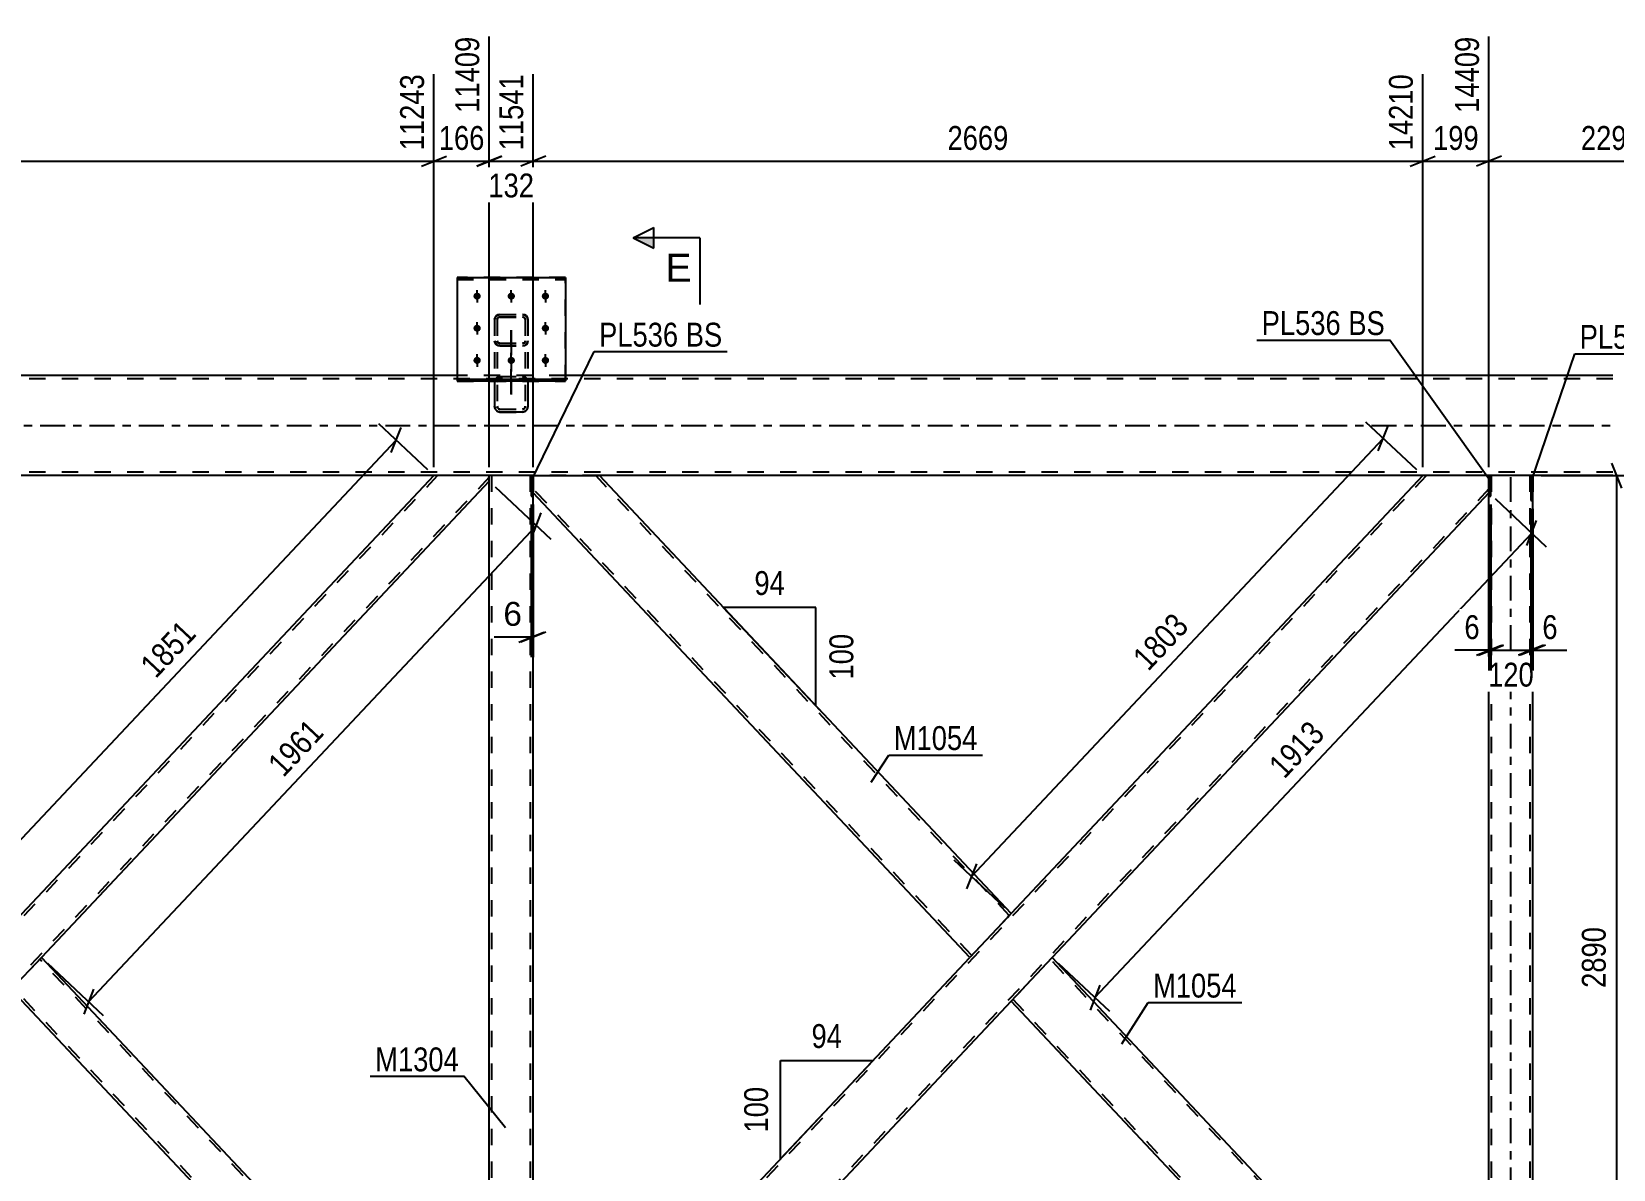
# Model space of a CAD drawing. Header units: millimetres. Extents: x -76 to 765, y -395 to 199.
# Drawn here: x 401.4 to 591.3, y -89.2 to 47.3 of the extents above; entities that cross this region are included whole.
import ezdxf

# ---------------------------------------------------------------- set-up
doc = ezdxf.new("R2010")
doc.units = ezdxf.units.MM
doc.linetypes.add('DXK_LINE_DOT2', pattern=[3.9198, 1.9599, -1.9599])
doc.linetypes.add('DXK_LINE_DOT3', pattern=[5.9187, 2.979, -0.9799, 0.9799, -0.9799])
doc.styles.add('Arial', font='ARIAL.TTF', dxfattribs={"height": 0.2})
doc.styles.add('Arial Narrow', font='ARIALN.TTF', dxfattribs={"height": 0.2})

# ---------------------------------------------------------------- blocks, each defined once
blk = doc.blocks.new('Bolt-761551795-4771 - 4757')
at = {"color": 1, "linetype": 'DXK_LINE_DOT2'}
for p, q in [((454.91, 15.91), (454.91, 14.77)), ((459.01, 15.91), (459.01, 14.77)), ((463.11, 15.91), (463.11, 14.77)), ((454.91, 12.06), (454.91, 10.92)), ((463.11, 12.06), (463.11, 10.92)), ((454.91, 8.2), (454.91, 7.07)), ((459.01, 8.2), (459.01, 7.07)), ((463.11, 8.2), (463.11, 7.07))]:
    blk.add_line(p, q, dxfattribs=at)
blk = doc.blocks.new('Part-761551795-4826 - 4757')
at = {"color": 7, "linetype": 'DXK_LINE_DOT2'}
for p, q in [((581.4, -6), (581.64, -6)), ((581.4, -6), (581.4, -8.98)), ((581.64, -6), (581.64, -8.98)), ((581.4, -8.98), (581.64, -8.98))]:
    blk.add_line(p, q, dxfattribs=at)
blk = doc.blocks.new('Part-761551795-4831 - 4757')
at = {"color": 7, "linetype": 'DXK_LINE_DOT2'}
for p, q in [((576.36, -6), (576.6, -6)), ((576.36, -6), (576.36, -8.46)), ((576.6, -6), (576.6, -8.46)), ((576.36, -8.46), (576.6, -8.46))]:
    blk.add_line(p, q, dxfattribs=at)
blk = doc.blocks.new('Part-761551795-4836 - 4757')
at = {"color": 2, "linetype": 'Continuous'}
for p, q in [((581.64, -6), (581.4, -6)), ((581.4, -6), (581.4, -8.98)), ((581.64, -8.98), (581.64, -6)), ((581.4, -8.98), (581.64, -8.98))]:
    blk.add_line(p, q, dxfattribs=at)
blk = doc.blocks.new('Part-761551795-4841 - 4757')
at = {"color": 2, "linetype": 'Continuous'}
for p, q in [((576.6, -6), (576.36, -6)), ((576.36, -6), (576.36, -8.46)), ((576.6, -8.46), (576.6, -6)), ((576.36, -8.46), (576.6, -8.46))]:
    blk.add_line(p, q, dxfattribs=at)
blk = doc.blocks.new('Part-761551795-4846 - 4757')
at = {"color": 7, "linetype": 'DXK_LINE_DOT2'}
for p, q in [((461.41, -6), (461.65, -6)), ((461.41, -6), (461.41, -8.47)), ((461.65, -6), (461.65, -8.47)), ((461.41, -8.47), (461.65, -8.47))]:
    blk.add_line(p, q, dxfattribs=at)
blk = doc.blocks.new('Part-761551795-4851 - 4757')
at = {"color": 2, "linetype": 'Continuous'}
for p, q in [((461.65, -6), (461.41, -6)), ((461.41, -6), (461.41, -8.47)), ((461.65, -8.47), (461.65, -6)), ((461.41, -8.47), (461.65, -8.47))]:
    blk.add_line(p, q, dxfattribs=at)
blk = doc.blocks.new('Part-761551795-5173 - 4757')
at = {"color": 7, "linetype": 'DXK_LINE_DOT2'}
for p, q in [((461.64, -6), (461.65, -6)), ((461.64, -8.06), (461.64, -6)), ((461.64, -6), (461.65, -6)), ((461.65, -6), (461.64, -6)), ((461.65, -6), (461.64, -6)), ((469.59, -6), (468.71, -6)), ((518.78, -58.78), (469.15, -6)), ((514.28, -63.57), (461.64, -7.59)), ((461.65, -8.07), (461.64, -8.06)), ((461.64, -8.06), (461.65, -8.07)), ((518.73, -58.83), (518.56, -59.01)), ((518.87, -58.68), (518.78, -58.78)), ((514.28, -63.57), (514.3, -63.55))]:
    blk.add_line(p, q, dxfattribs=at)
at = {"color": 2, "linetype": 'Continuous'}
for p, q in [((461.65, -6), (469.52, -6)), ((519, -58.55), (469.59, -6)), ((514.06, -63.8), (461.65, -8.07)), ((518.56, -59.01), (518.87, -58.68)), ((519, -58.55), (518.87, -58.68)), ((518.56, -59.01), (514.06, -63.8))]:
    blk.add_line(p, q, dxfattribs=at)
blk = doc.blocks.new('Bolt-761551795-4943 - 4757')
at = {"linetype": 'Continuous'}
for points in [[(454.91, 15.12), (454.82, 15.13), (454.73, 15.16), (454.65, 15.2), (454.58, 15.26), (454.53, 15.33), (454.49, 15.41), (454.47, 15.49), (454.47, 15.58), (454.49, 15.66), (454.53, 15.74), (454.58, 15.81), (454.65, 15.87), (454.73, 15.91), (454.82, 15.94), (454.91, 15.95), (455, 15.94), (455.09, 15.91), (455.17, 15.87), (455.24, 15.81), (455.29, 15.74), (455.33, 15.66), (455.35, 15.58), (455.35, 15.49), (455.33, 15.41), (455.29, 15.33), (455.24, 15.26), (455.17, 15.2), (455.09, 15.16), (455, 15.13)], [(459.01, 15.12), (458.92, 15.13), (458.83, 15.16), (458.75, 15.2), (458.68, 15.26), (458.63, 15.33), (458.59, 15.41), (458.57, 15.49), (458.57, 15.58), (458.59, 15.66), (458.63, 15.74), (458.68, 15.81), (458.75, 15.87), (458.83, 15.91), (458.92, 15.94), (459.01, 15.95), (459.1, 15.94), (459.19, 15.91), (459.27, 15.87), (459.34, 15.81), (459.39, 15.74), (459.43, 15.66), (459.45, 15.58), (459.45, 15.49), (459.43, 15.41), (459.39, 15.33), (459.34, 15.26), (459.27, 15.2), (459.19, 15.16), (459.1, 15.13)], [(463.11, 15.12), (463.02, 15.13), (462.93, 15.16), (462.85, 15.2), (462.78, 15.26), (462.73, 15.33), (462.69, 15.41), (462.67, 15.49), (462.67, 15.58), (462.69, 15.66), (462.73, 15.74), (462.78, 15.81), (462.85, 15.87), (462.93, 15.91), (463.02, 15.94), (463.11, 15.95), (463.2, 15.94), (463.29, 15.91), (463.37, 15.87), (463.44, 15.81), (463.49, 15.74), (463.53, 15.66), (463.55, 15.58), (463.55, 15.49), (463.53, 15.41), (463.49, 15.33), (463.44, 15.26), (463.37, 15.2), (463.29, 15.16), (463.2, 15.13)], [(454.91, 11.27), (454.82, 11.28), (454.73, 11.3), (454.65, 11.35), (454.58, 11.41), (454.53, 11.48), (454.49, 11.55), (454.47, 11.64), (454.47, 11.73), (454.49, 11.81), (454.53, 11.89), (454.58, 11.96), (454.65, 12.02), (454.73, 12.06), (454.82, 12.09), (454.91, 12.1), (455, 12.09), (455.09, 12.06), (455.17, 12.02), (455.24, 11.96), (455.29, 11.89), (455.33, 11.81), (455.35, 11.73), (455.35, 11.64), (455.33, 11.55), (455.29, 11.48), (455.24, 11.41), (455.17, 11.35), (455.09, 11.3), (455, 11.28)], [(463.11, 11.27), (463.02, 11.28), (462.93, 11.3), (462.85, 11.35), (462.78, 11.41), (462.73, 11.48), (462.69, 11.55), (462.67, 11.64), (462.67, 11.73), (462.69, 11.81), (462.73, 11.89), (462.78, 11.96), (462.85, 12.02), (462.93, 12.06), (463.02, 12.09), (463.11, 12.1), (463.2, 12.09), (463.29, 12.06), (463.37, 12.02), (463.44, 11.96), (463.49, 11.89), (463.53, 11.81), (463.55, 11.73), (463.55, 11.64), (463.53, 11.55), (463.49, 11.48), (463.44, 11.41), (463.37, 11.35), (463.29, 11.3), (463.2, 11.28)], [(454.91, 7.42), (454.82, 7.43), (454.73, 7.45), (454.65, 7.49), (454.58, 7.55), (454.53, 7.62), (454.49, 7.7), (454.47, 7.79), (454.47, 7.87), (454.49, 7.96), (454.53, 8.04), (454.58, 8.11), (454.65, 8.16), (454.73, 8.21), (454.82, 8.23), (454.91, 8.24), (455, 8.23), (455.09, 8.21), (455.17, 8.16), (455.24, 8.11), (455.29, 8.04), (455.33, 7.96), (455.35, 7.87), (455.35, 7.79), (455.33, 7.7), (455.29, 7.62), (455.24, 7.55), (455.17, 7.49), (455.09, 7.45), (455, 7.43)], [(459.01, 7.42), (458.92, 7.43), (458.83, 7.45), (458.75, 7.49), (458.68, 7.55), (458.63, 7.62), (458.59, 7.7), (458.57, 7.79), (458.57, 7.87), (458.59, 7.96), (458.63, 8.04), (458.68, 8.11), (458.75, 8.16), (458.83, 8.21), (458.92, 8.23), (459.01, 8.24), (459.1, 8.23), (459.19, 8.21), (459.27, 8.16), (459.34, 8.11), (459.39, 8.04), (459.43, 7.96), (459.45, 7.87), (459.45, 7.79), (459.43, 7.7), (459.39, 7.62), (459.34, 7.55), (459.27, 7.49), (459.19, 7.45), (459.1, 7.43)], [(463.11, 7.42), (463.02, 7.43), (462.93, 7.45), (462.85, 7.49), (462.78, 7.55), (462.73, 7.62), (462.69, 7.7), (462.67, 7.79), (462.67, 7.87), (462.69, 7.96), (462.73, 8.04), (462.78, 8.11), (462.85, 8.16), (462.93, 8.21), (463.02, 8.23), (463.11, 8.24), (463.2, 8.23), (463.29, 8.21), (463.37, 8.16), (463.44, 8.11), (463.49, 8.04), (463.53, 7.96), (463.55, 7.87), (463.55, 7.79), (463.53, 7.7), (463.49, 7.62), (463.44, 7.55), (463.37, 7.49), (463.29, 7.45), (463.2, 7.43)]]:
    blk.add_hatch(color=1, dxfattribs=at).paths.add_polyline_path(points)
at = {"color": 1, "linetype": 'Continuous'}
for p, q in [((454.91, 15.14), (454.91, 16.27)), ((459.01, 15.14), (459.01, 16.27)), ((463.11, 15.14), (463.11, 16.27)), ((454.91, 11.29), (454.91, 12.42)), ((463.11, 11.29), (463.11, 12.42)), ((454.91, 7.43), (454.91, 8.57)), ((459.01, 7.43), (459.01, 8.57)), ((463.11, 7.43), (463.11, 8.57))]:
    blk.add_line(p, q, dxfattribs=at)
blk = doc.blocks.new('Part-761551795-4950 - 4757')
at = {"color": 2, "linetype": 'Continuous'}
for p, q in [((452.51, 6), (225.51, 6)), ((591.24, 6), (465.51, 6)), ((461.41, -6), (0, -6)), ((568.48, -6), (469.52, -6)), ((581.4, -6), (576.6, -6)), ((591.24, -6), (581.64, -6))]:
    blk.add_line(p, q, dxfattribs=at)
at = {"color": 7, "linetype": 'DXK_LINE_DOT2'}
for p, q in [((465.51, 6), (452.51, 6)), ((591.24, 5.6), (0, 5.6)), ((591.24, -5.6), (0, -5.6)), ((469.52, -6), (461.41, -6)), ((576.6, -6), (568.48, -6)), ((581.64, -6), (581.4, -6))]:
    blk.add_line(p, q, dxfattribs=at)
at = {"color": 7, "linetype": 'DXK_LINE_DOT3'}
blk.add_line((0, 0), (591.24, 0), dxfattribs=at)
blk = doc.blocks.new('Part-761551795-5028 - 4757')
at = {"color": 7, "linetype": 'DXK_LINE_DOT2'}
for p, q in [((465.51, 17.77), (452.51, 17.77)), ((452.51, 17.77), (452.51, 5.33)), ((452.51, 17.55), (465.51, 17.55)), ((465.51, 5.33), (465.51, 17.77)), ((465.51, 5.55), (452.51, 5.55)), ((452.51, 5.33), (465.51, 5.33))]:
    blk.add_line(p, q, dxfattribs=at)
blk = doc.blocks.new('Part-761551795-5034 - 4757')
at = {"color": 2, "linetype": 'Continuous'}
for p, q in [((452.51, 17.79), (465.51, 17.79)), ((452.51, 17.79), (452.51, 5.36)), ((465.51, 17.79), (465.51, 5.36)), ((452.51, 5.57), (465.51, 5.57)), ((452.51, 5.36), (465.51, 5.36))]:
    blk.add_line(p, q, dxfattribs=at)
at = {"color": 7, "linetype": 'DXK_LINE_DOT2'}
blk.add_line((452.51, 17.57), (465.51, 17.57), dxfattribs=at)
blk = doc.blocks.new('Part-761551795-5038 - 4757')
at = {"color": 7, "linetype": 'DXK_LINE_DOT2'}
for p, q in [((457.41, 13.27), (457.65, 13.32)), ((457.65, 13.32), (460.37, 13.32)), ((460.37, 13.32), (460.62, 13.27)), ((457.01, 12.72), (457.06, 12.95)), ((457.01, 12.72), (457.01, 2.31)), ((457.06, 12.95), (457.2, 13.14)), ((457.2, 13.14), (457.41, 13.27)), ((457.36, 12.83), (457.33, 12.72)), ((457.33, 12.72), (457.33, 2.31)), ((457.42, 12.93), (457.36, 12.83)), ((457.53, 13), (457.42, 12.93)), ((457.65, 13.02), (457.53, 13)), ((457.65, 13.02), (460.37, 13.02)), ((460.49, 13), (460.37, 13.02)), ((460.6, 12.93), (460.49, 13)), ((460.67, 12.83), (460.6, 12.93)), ((460.62, 13.27), (460.82, 13.14)), ((460.69, 12.72), (460.67, 12.83)), ((460.69, 12.72), (460.69, 2.31)), ((460.82, 13.14), (460.96, 12.95)), ((460.96, 12.95), (461.01, 12.72)), ((461.01, 12.72), (461.01, 2.31)), ((457.06, 9.93), (457.01, 10.16)), ((457.2, 9.74), (457.06, 9.93)), ((457.41, 9.61), (457.2, 9.74)), ((457.33, 10.16), (457.36, 10.05)), ((457.36, 10.05), (457.42, 9.95)), ((457.65, 9.56), (457.41, 9.61)), ((457.42, 9.95), (457.53, 9.88)), ((457.53, 9.88), (457.65, 9.86)), ((457.65, 9.86), (460.37, 9.86)), ((457.65, 9.56), (460.37, 9.56)), ((460.37, 9.86), (460.49, 9.88)), ((460.62, 9.61), (460.37, 9.56)), ((460.49, 9.88), (460.6, 9.95)), ((460.6, 9.95), (460.67, 10.05)), ((460.82, 9.74), (460.62, 9.61)), ((460.67, 10.05), (460.69, 10.16)), ((460.96, 9.93), (460.82, 9.74)), ((461.01, 10.16), (460.96, 9.93)), ((457.65, 5.88), (457.41, 5.83)), ((457.65, 5.88), (460.37, 5.88)), ((460.6, 5.83), (460.37, 5.88)), ((460.62, 5.83), (460.6, 5.83)), ((457.06, 5.46), (457.01, 5.2)), ((457.33, 5.2), (457.36, 5.33)), ((457.53, 5.52), (457.65, 5.54)), ((457.65, 5.54), (460.37, 5.54)), ((460.37, 5.54), (460.49, 5.52)), ((460.67, 5.33), (460.69, 5.2)), ((461.01, 5.2), (460.96, 5.46)), ((457.01, 2.31), (457.06, 2.05)), ((457.36, 2.18), (457.33, 2.31)), ((457.65, 1.97), (457.53, 1.99)), ((457.65, 1.97), (460.37, 1.97)), ((460.49, 1.99), (460.37, 1.97)), ((460.69, 2.31), (460.67, 2.18)), ((460.96, 2.05), (461.01, 2.31)), ((457.41, 1.68), (457.65, 1.63)), ((457.65, 1.63), (460.37, 1.63)), ((460.37, 1.63), (460.62, 1.68))]:
    blk.add_line(p, q, dxfattribs=at)
at = {"color": 7, "linetype": 'DXK_LINE_DOT3'}
blk.add_line((459.01, 11.44), (459.01, 3.75), dxfattribs=at)
at = {"color": 7, "linetype": 'DXK_LINE_DOT2'}
for centre, radius, start, end in [((457.68, 5.23), 0.662, 114.32, 159.2417), ((460.34, 5.23), 0.662, 20.7583, 65.68), ((457.66, 5.21), 0.331, 114.32, 159.2417), ((460.36, 5.21), 0.331, 20.7583, 65.68), ((457.68, 2.28), 0.662, 200.7583, 245.68), ((457.66, 2.29), 0.331, 200.7583, 245.68), ((460.36, 2.29), 0.331, 294.32, 339.2417), ((460.34, 2.28), 0.662, 294.32, 339.2417)]:
    blk.add_arc(centre, radius, start, end, dxfattribs=at)
blk = doc.blocks.new('Part-761551795-5063 - 4757')
at = {"color": 2, "linetype": 'Continuous'}
for p, q in [((519, -69.05), (523.94, -63.8)), ((576.36, -119.54), (523.94, -63.8)), ((568.42, -121.6), (519, -69.05)), ((576.36, -121.6), (568.48, -121.6))]:
    blk.add_line(p, q, dxfattribs=at)
at = {"color": 7, "linetype": 'DXK_LINE_DOT2'}
for p, q in [((576.36, -120.01), (523.72, -64.03)), ((519.22, -68.82), (519.24, -68.8)), ((568.86, -121.6), (519.22, -68.82)), ((576.36, -121.6), (576.36, -119.54)), ((568.48, -121.6), (568.42, -121.6))]:
    blk.add_line(p, q, dxfattribs=at)
blk = doc.blocks.new('Part-761551795-5078 - 4757')
at = {"color": 2, "linetype": 'Continuous'}
for p, q in [((399, -67.65), (402.63, -63.8)), ((402.63, -63.8), (455.53, -120.06)), ((449.73, -121.6), (399, -67.65))]:
    blk.add_line(p, q, dxfattribs=at)
at = {"color": 7, "linetype": 'DXK_LINE_DOT2'}
for p, q in [((456.36, -121.41), (402.41, -64.03)), ((399.22, -67.42), (399.24, -67.4)), ((450.17, -121.6), (399.22, -67.42)), ((455.53, -120.06), (456.36, -120.94)), ((456.36, -120.94), (456.36, -121.6)), ((456.36, -121.6), (449.73, -121.6))]:
    blk.add_line(p, q, dxfattribs=at)
blk = doc.blocks.new('Part-761551795-5119 - 4757')
at = {"color": 7, "linetype": 'DXK_LINE_DOT2'}
for p, q in [((457.41, 13.3), (457.2, 13.17)), ((457.65, 13.34), (457.41, 13.3)), ((457.65, 13.34), (460.37, 13.34)), ((460.62, 13.3), (460.37, 13.34)), ((460.82, 13.17), (460.62, 13.3)), ((457.06, 12.97), (457.01, 12.74)), ((457.01, 12.74), (457.01, 5.36)), ((457.2, 13.17), (457.06, 12.97)), ((457.33, 12.74), (457.36, 12.86)), ((457.33, 12.74), (457.33, 2.33)), ((457.36, 12.86), (457.42, 12.95)), ((457.42, 12.95), (457.53, 13.02)), ((457.53, 13.02), (457.65, 13.04)), ((457.65, 13.04), (460.37, 13.04)), ((460.37, 13.04), (460.49, 13.02)), ((460.49, 13.02), (460.6, 12.95)), ((460.6, 12.95), (460.67, 12.86)), ((460.67, 12.86), (460.69, 12.74)), ((460.69, 12.74), (460.69, 2.33)), ((460.96, 12.97), (460.82, 13.17)), ((461.01, 12.74), (460.96, 12.97)), ((461.01, 12.74), (461.01, 5.36)), ((457.01, 10.19), (457.06, 9.96)), ((457.06, 9.96), (457.2, 9.76)), ((457.2, 9.76), (457.41, 9.63)), ((457.36, 10.07), (457.33, 10.19)), ((457.42, 9.97), (457.36, 10.07)), ((457.41, 9.63), (457.65, 9.58)), ((457.53, 9.91), (457.42, 9.97)), ((457.65, 9.88), (457.53, 9.91)), ((457.65, 9.88), (460.37, 9.88)), ((457.65, 9.58), (460.37, 9.58)), ((460.49, 9.91), (460.37, 9.88)), ((460.37, 9.58), (460.62, 9.63)), ((460.6, 9.97), (460.49, 9.91)), ((460.67, 10.07), (460.6, 9.97)), ((460.62, 9.63), (460.82, 9.76)), ((460.69, 10.19), (460.67, 10.07)), ((460.82, 9.76), (460.96, 9.96)), ((460.96, 9.96), (461.01, 10.19)), ((457.41, 5.85), (457.65, 5.91)), ((457.65, 5.91), (460.37, 5.91)), ((460.37, 5.91), (460.62, 5.85)), ((457.01, 5.22), (457.06, 5.49)), ((457.36, 5.36), (457.33, 5.22)), ((457.65, 5.57), (457.53, 5.54)), ((457.65, 5.57), (460.37, 5.57)), ((460.49, 5.54), (460.37, 5.57)), ((460.69, 5.22), (460.67, 5.36)), ((460.96, 5.49), (461.01, 5.22)), ((457.33, 2.33), (457.36, 2.2)), ((457.53, 2.02), (457.65, 1.99)), ((457.65, 1.99), (460.37, 1.99)), ((460.37, 1.99), (460.49, 2.02)), ((460.67, 2.2), (460.69, 2.33))]:
    blk.add_line(p, q, dxfattribs=at)
at = {"color": 7, "linetype": 'DXK_LINE_DOT3'}
blk.add_line((459.01, 3.78), (459.01, 11.46), dxfattribs=at)
at = {"color": 2, "linetype": 'Continuous'}
for p, q in [((457.01, 5.36), (457.01, 2.33)), ((461.01, 5.36), (461.01, 2.33)), ((457.06, 2.07), (457.01, 2.33)), ((461.01, 2.33), (460.96, 2.07)), ((457.65, 1.65), (457.41, 1.7)), ((457.65, 1.65), (460.37, 1.65)), ((460.62, 1.7), (460.37, 1.65))]:
    blk.add_line(p, q, dxfattribs=at)
at = {"color": 7, "linetype": 'DXK_LINE_DOT2'}
for centre, radius, start, end in [((457.68, 5.25), 0.662, 114.32, 159.2417), ((460.34, 5.25), 0.662, 20.7583, 65.68), ((457.66, 5.24), 0.331, 114.32, 159.2417), ((460.36, 5.24), 0.331, 20.7583, 65.68), ((457.66, 2.32), 0.331, 200.7583, 245.68), ((460.36, 2.32), 0.331, 294.32, 339.2417)]:
    blk.add_arc(centre, radius, start, end, dxfattribs=at)
at = {"color": 2, "linetype": 'Continuous'}
for centre, start, end in [((457.68, 2.3), 200.7583, 245.68), ((460.34, 2.3), 294.32, 339.2417)]:
    blk.add_arc(centre, 0.662, start, end, dxfattribs=at)
blk = doc.blocks.new('Part-761551795-5133 - 4757')
at = {"color": 7, "linetype": 'DXK_LINE_DOT2'}
for p, q in [((461.64, -6), (456.36, -6)), ((456.36, -6.66), (456.36, -6)), ((456.68, -121.6), (456.68, -6)), ((461.32, -121.6), (461.32, -6)), ((461.64, -8.47), (461.64, -6)), ((461.64, -121.6), (461.64, -119.13)), ((456.36, -121.6), (456.36, -120.06)), ((456.36, -121.6), (461.64, -121.6))]:
    blk.add_line(p, q, dxfattribs=at)
at = {"color": 2, "linetype": 'Continuous'}
for p, q in [((456.36, -120.06), (456.36, -6.66)), ((461.64, -119.13), (461.64, -8.47))]:
    blk.add_line(p, q, dxfattribs=at)
blk = doc.blocks.new('Part-761551795-5143 - 4757')
at = {"color": 7, "linetype": 'DXK_LINE_DOT2'}
for p, q in [((581.64, -6), (576.36, -6)), ((576.36, -8.46), (576.36, -6)), ((576.68, -121.6), (576.68, -6)), ((581.32, -121.6), (581.32, -6)), ((581.64, -8.98), (581.64, -6)), ((576.36, -121.6), (576.36, -119.14)), ((581.64, -121.6), (581.64, -118.62)), ((576.36, -121.6), (581.64, -121.6))]:
    blk.add_line(p, q, dxfattribs=at)
at = {"color": 7, "linetype": 'DXK_LINE_DOT3'}
blk.add_line((579, -121.6), (579, -6), dxfattribs=at)
at = {"color": 2, "linetype": 'Continuous'}
for p, q in [((576.36, -119.14), (576.36, -8.46)), ((581.64, -118.62), (581.64, -8.98))]:
    blk.add_line(p, q, dxfattribs=at)
blk = doc.blocks.new('Part-761551795-5168 - 4757')
at = {"color": 7, "linetype": 'DXK_LINE_DOT2'}
for p, q in [((568.86, -6), (461.64, -120.01)), ((568.48, -6), (568.42, -6)), ((576.36, -8.06), (576.36, -6)), ((576.36, -7.59), (469.15, -121.6)), ((519, -58.55), (514.06, -63.8)), ((523.94, -63.8), (519, -69.05)), ((461.64, -119.54), (461.65, -119.53)), ((461.64, -119.54), (461.65, -119.53)), ((461.64, -121.6), (461.64, -119.54)), ((465.51, -121.6), (461.64, -121.6)), ((469.33, -121.6), (468.71, -121.6)), ((469.59, -121.6), (469.52, -121.6))]:
    blk.add_line(p, q, dxfattribs=at)
at = {"color": 2, "linetype": 'Continuous'}
for p, q in [((568.42, -6), (519, -58.55)), ((576.36, -6), (568.48, -6)), ((576.36, -8.06), (523.94, -63.8)), ((461.65, -119.53), (514.06, -63.8)), ((519, -69.05), (469.59, -121.6)), ((468.71, -121.6), (465.51, -121.6)), ((469.52, -121.6), (468.71, -121.6)), ((469.52, -121.6), (469.52, -121.6))]:
    blk.add_line(p, q, dxfattribs=at)
blk = doc.blocks.new('Part-761551795-5203 - 4757')
at = {"color": 7, "linetype": 'DXK_LINE_DOT2'}
for p, q in [((450.17, -6), (341.64, -121.41)), ((456.36, -6.19), (347.83, -121.6)), ((456.36, -6), (449.73, -6)), ((399, -59.95), (395.38, -63.8)), ((402.63, -63.8), (399, -67.65)), ((348.27, -121.6), (341.64, -121.6))]:
    blk.add_line(p, q, dxfattribs=at)
at = {"color": 2, "linetype": 'Continuous'}
for p, q in [((449.73, -6), (399, -59.95)), ((456.36, -6.66), (402.63, -63.8)), ((456.36, -6.66), (456.36, -6)), ((395.38, -63.8), (341.64, -120.94)), ((399, -67.65), (348.27, -121.6)), ((341.64, -121.6), (341.64, -120.94))]:
    blk.add_line(p, q, dxfattribs=at)
blk = doc.blocks.new('StraightDimension-761551795-5783 - 4757')
at = {"color": 7, "linetype": 'Continuous'}
for p, q in [((457.09, -7.35), (463.77, -13.63)), ((461.43, -13.49), (462.61, -10.48)), ((408.28, -69.12), (462.02, -11.98)), ((403.35, -64.48), (410.03, -70.77)), ((408.87, -67.62), (407.69, -70.63))]:
    blk.add_line(p, q, dxfattribs=at)
at = {"color": 0}
blk.add_wipeout([(437.52, -36.94), (434.46, -34.06), (428.63, -40.26), (431.69, -43.14)], dxfattribs=at)
at = {"color": 3, "style": 'Arial Narrow'}
blk.add_text('1961', height=2.863, rotation=46.7591, dxfattribs=at).set_placement((431.66, -42.29))
blk = doc.blocks.new('StraightDimension-761551795-16218 - 4757')
at = {"color": 7, "linetype": 'Continuous'}
for p, q in [((576.6, -9.46), (576.6, -29.81)), ((581.4, -9.98), (581.4, -29.81)), ((575.1, -27.56), (578.1, -26.36)), ((582.9, -26.36), (579.9, -27.56)), ((576.6, -26.96), (581.4, -26.96))]:
    blk.add_line(p, q, dxfattribs=at)
at = {"color": 0}
blk.add_wipeout([(582.34, -31.91), (582.34, -27.71), (575.66, -27.71), (575.66, -31.91)], dxfattribs=at)
at = {"color": 3, "style": 'Arial Narrow'}
blk.add_text('120', height=2.863, dxfattribs=at).set_placement((576.26, -31.31))
blk = doc.blocks.new('StraightDimension-761551795-15820 - 4757')
at = {"color": 7, "linetype": 'Continuous'}
for p, q in [((456.36, -5), (456.36, 46.67)), ((449.73, -5), (449.73, 42.17)), ((448.23, 31.13), (451.23, 32.33)), ((457.86, 32.33), (454.86, 31.13)), ((449.73, 31.73), (456.36, 31.73))]:
    blk.add_line(p, q, dxfattribs=at)
at = {"color": 0}
blk.add_wipeout([(456.39, 32.48), (456.39, 36.68), (449.71, 36.68), (449.71, 32.48)], dxfattribs=at)
at = {"color": 0, "linetype": 'Continuous'}
blk.add_wipeout([(455.76, 47.27), (451.56, 47.27), (451.56, 36.93), (455.76, 36.93)], dxfattribs=at)
at = {"color": 3, "linetype": 'Continuous', "style": 'Arial Narrow'}
blk.add_text('11409', height=2.863, rotation=90.0002, dxfattribs=at).set_placement((455.16, 37.53))
at = {"color": 3, "style": 'Arial Narrow'}
blk.add_text('166', height=2.863, dxfattribs=at).set_placement((450.31, 33.08))
blk = doc.blocks.new('AngleDimension-761551795-16379 - 4757')
at = {"color": 7, "linetype": 'Continuous'}
for p, q in [((495.56, -21.82), (484.46, -21.82)), ((495.56, -33.62), (484.46, -21.82)), ((495.56, -33.62), (495.56, -21.82)), ((496.03, -34.12), (495.56, -33.62))]:
    blk.add_line(p, q, dxfattribs=at)
at = {"color": 0}
for points in [[(492.44, -20.92), (492.44, -16.72), (487.59, -16.72), (487.59, -20.92)], [(500.66, -24.38), (496.46, -24.38), (496.46, -31.06), (500.66, -31.06)]]:
    blk.add_wipeout(points, dxfattribs=at)
at = {"color": 3, "style": 'Arial Narrow'}
blk.add_text('94', height=2.863, dxfattribs=at).set_placement((488.19, -20.32))
blk.add_text('100', height=2.863, rotation=90.0002, dxfattribs=at).set_placement((500.06, -30.46))
blk = doc.blocks.new('StraightDimension-761551795-5762 - 4757')
at = {"color": 7, "linetype": 'Continuous'}
for p, q in [((449.01, -5.31), (443.12, 0.22)), ((394.46, -55.68), (445.2, -1.73)), ((444.61, -3.24), (445.79, -0.23)), ((398.27, -59.26), (392.39, -53.73)), ((395.05, -54.17), (393.87, -57.18))]:
    blk.add_line(p, q, dxfattribs=at)
at = {"color": 0}
blk.add_wipeout([(422.2, -25.09), (419.14, -22.21), (413.31, -28.41), (416.37, -31.29)], dxfattribs=at)
at = {"color": 3, "style": 'Arial Narrow'}
blk.add_text('1851', height=2.863, rotation=46.7591, dxfattribs=at).set_placement((416.34, -30.44))
blk = doc.blocks.new('StraightDimension-761551795-5726 - 4757')
at = {"color": 7, "linetype": 'Continuous'}
for p, q in [((567.69, -5.31), (561.59, 0.42)), ((514.25, -54.08), (563.67, -1.53)), ((563.08, -3.04), (564.26, -0.03)), ((518.27, -57.86), (512.18, -52.13)), ((514.84, -52.58), (513.66, -55.58))]:
    blk.add_line(p, q, dxfattribs=at)
at = {"color": 0}
blk.add_wipeout([(541.33, -24.19), (538.27, -21.32), (532.44, -27.52), (535.5, -30.39)], dxfattribs=at)
at = {"color": 3, "style": 'Arial Narrow'}
blk.add_text('1803', height=2.863, rotation=46.7591, dxfattribs=at).set_placement((535.47, -29.55))
blk = doc.blocks.new('StraightDimension-761551795-5747 - 4757')
at = {"color": 7, "linetype": 'Continuous'}
for p, q in [((577.09, -8.75), (583.24, -14.53)), ((580.9, -14.39), (582.08, -11.38)), ((529.07, -68.62), (581.49, -12.89)), ((524.67, -64.49), (530.82, -70.27)), ((529.66, -67.12), (528.48, -70.13))]:
    blk.add_line(p, q, dxfattribs=at)
at = {"color": 0}
blk.add_wipeout([(557.65, -37.14), (554.59, -34.26), (548.76, -40.46), (551.82, -43.34)], dxfattribs=at)
at = {"color": 3, "style": 'Arial Narrow'}
blk.add_text('1913', height=2.863, rotation=46.7591, dxfattribs=at).set_placement((551.79, -42.49))
blk = doc.blocks.new('StraightDimension-761551795-6093 - 4757')
at = {"color": 7, "linetype": 'Continuous'}
for p, q in [((461.41, -9.47), (461.41, -27.77)), ((461.65, -9.47), (461.65, -27.77)), ((459.91, -25.97), (462.91, -24.77)), ((463.15, -24.77), (460.15, -25.97)), ((461.41, -25.37), (461.65, -25.37))]:
    blk.add_line(p, q, dxfattribs=at)
at = {"color": 0}
blk.add_wipeout([(460.89, -24.62), (460.89, -20.42), (457.46, -20.42), (457.46, -24.62)], dxfattribs=at)
at = {"color": 7, "linetype": 'Continuous'}
blk.add_line((461.41, -25.37), (456.94, -25.37), dxfattribs=at)
blk.add_line((461.41, -25.37), (456.94, -25.37), dxfattribs=at)
at = {"color": 3, "style": 'Arial'}
blk.add_text('6', height=2.87, dxfattribs=at).set_placement((458.06, -24.02))
blk = doc.blocks.new('StraightDimension-761551795-15816 - 4757')
at = {"color": 7, "linetype": 'Continuous'}
for p, q in [((576.36, -5), (576.36, 46.67)), ((605.74, 7), (605.74, 42.17)), ((577.86, 32.33), (574.86, 31.13)), ((604.24, 31.13), (607.24, 32.33)), ((576.36, 31.73), (605.74, 31.73))]:
    blk.add_line(p, q, dxfattribs=at)
at = {"color": 0, "linetype": 'Continuous'}
blk.add_wipeout([(605.14, 42.77), (600.94, 42.77), (600.94, 32.43), (605.14, 32.43)], dxfattribs=at)
at = {"color": 0}
blk.add_wipeout([(595.31, 32.48), (595.31, 36.68), (586.8, 36.68), (586.8, 32.48)], dxfattribs=at)
at = {"color": 3, "linetype": 'Continuous', "style": 'Arial Narrow'}
blk.add_text('16700', height=2.863, rotation=90.0002, dxfattribs=at).set_placement((604.54, 33.03))
at = {"color": 3, "style": 'Arial Narrow'}
blk.add_text('2291', height=2.863, dxfattribs=at).set_placement((587.4, 33.08))
blk = doc.blocks.new('StraightDimension-761551795-15817 - 4757')
at = {"color": 7, "linetype": 'Continuous'}
for p, q in [((576.36, -5), (576.36, 46.67)), ((568.42, -5), (568.42, 42.17)), ((566.92, 31.13), (569.92, 32.33)), ((577.86, 32.33), (574.86, 31.13)), ((568.42, 31.73), (576.36, 31.73))]:
    blk.add_line(p, q, dxfattribs=at)
at = {"color": 0}
blk.add_wipeout([(575.73, 32.48), (575.73, 36.68), (569.05, 36.68), (569.05, 32.48)], dxfattribs=at)
at = {"color": 0, "linetype": 'Continuous'}
blk.add_wipeout([(575.76, 47.27), (571.56, 47.27), (571.56, 36.93), (575.76, 36.93)], dxfattribs=at)
at = {"color": 3, "linetype": 'Continuous', "style": 'Arial Narrow'}
blk.add_text('14409', height=2.863, rotation=90.0002, dxfattribs=at).set_placement((575.16, 37.53))
at = {"color": 3, "style": 'Arial Narrow'}
blk.add_text('199', height=2.863, dxfattribs=at).set_placement((569.65, 33.08))
blk = doc.blocks.new('StraightDimension-761551795-15818 - 4757')
at = {"color": 7, "linetype": 'Continuous'}
for p, q in [((461.64, -5), (461.64, 42.17)), ((568.42, -5), (568.42, 42.17)), ((463.14, 32.33), (460.14, 31.13)), ((566.92, 31.13), (569.92, 32.33)), ((461.64, 31.73), (568.42, 31.73))]:
    blk.add_line(p, q, dxfattribs=at)
at = {"color": 0, "linetype": 'Continuous'}
blk.add_wipeout([(567.82, 42.77), (563.62, 42.77), (563.62, 32.43), (567.82, 32.43)], dxfattribs=at)
at = {"color": 0}
blk.add_wipeout([(519.29, 32.48), (519.29, 36.68), (510.77, 36.68), (510.77, 32.48)], dxfattribs=at)
at = {"color": 3, "linetype": 'Continuous', "style": 'Arial Narrow'}
blk.add_text('14210', height=2.863, rotation=90.0002, dxfattribs=at).set_placement((567.22, 33.03))
at = {"color": 3, "style": 'Arial Narrow'}
blk.add_text('2669', height=2.863, dxfattribs=at).set_placement((511.37, 33.08))
blk = doc.blocks.new('StraightDimension-761551795-15819 - 4757')
at = {"color": 7, "linetype": 'Continuous'}
for p, q in [((456.36, -5), (456.36, 46.67)), ((461.64, -5), (461.64, 42.17)), ((454.86, 31.13), (457.86, 32.33)), ((463.14, 32.33), (460.14, 31.13)), ((456.36, 31.73), (461.64, 31.73))]:
    blk.add_line(p, q, dxfattribs=at)
at = {"color": 0, "linetype": 'Continuous'}
blk.add_wipeout([(461.04, 42.77), (456.84, 42.77), (456.84, 32.43), (461.04, 32.43)], dxfattribs=at)
at = {"color": 0}
blk.add_wipeout([(462.34, 26.78), (462.34, 30.98), (455.66, 30.98), (455.66, 26.78)], dxfattribs=at)
at = {"color": 3, "linetype": 'Continuous', "style": 'Arial Narrow'}
blk.add_text('11541', height=2.863, rotation=90.0002, dxfattribs=at).set_placement((460.44, 33.03))
at = {"color": 3, "style": 'Arial Narrow'}
blk.add_text('132', height=2.863, dxfattribs=at).set_placement((456.26, 27.38))
blk = doc.blocks.new('StraightDimension-761551795-15821 - 4757')
at = {"color": 7, "linetype": 'Continuous'}
for p, q in [((449.73, -5), (449.73, 42.17)), ((341.64, -5), (341.64, 40.34)), ((343.14, 32.33), (340.14, 31.13)), ((448.23, 31.13), (451.23, 32.33)), ((341.64, 31.73), (449.73, 31.73))]:
    blk.add_line(p, q, dxfattribs=at)
at = {"color": 0, "linetype": 'Continuous'}
blk.add_wipeout([(449.13, 42.77), (444.93, 42.77), (444.93, 32.43), (449.13, 32.43)], dxfattribs=at)
at = {"color": 0}
blk.add_wipeout([(399.94, 32.48), (399.94, 36.68), (391.43, 36.68), (391.43, 32.48)], dxfattribs=at)
at = {"color": 3, "linetype": 'Continuous', "style": 'Arial Narrow'}
blk.add_text('11243', height=2.863, rotation=90.0002, dxfattribs=at).set_placement((448.53, 33.03))
at = {"color": 3, "style": 'Arial Narrow'}
blk.add_text('2702', height=2.863, dxfattribs=at).set_placement((392.03, 33.08))
blk = doc.blocks.new('StraightDimension-761551795-16153 - 4757')
at = {"color": 7, "linetype": 'Continuous'}
for p, q in [((592.32, -7.5), (591.12, -4.5)), ((582.64, -6), (594.12, -6)), ((591.72, -121.6), (591.72, -6)), ((591.12, -120.1), (592.32, -123.1)), ((582.64, -121.6), (594.12, -121.6))]:
    blk.add_line(p, q, dxfattribs=at)
at = {"color": 0}
blk.add_wipeout([(590.97, -59.54), (586.77, -59.54), (586.77, -68.06), (590.97, -68.06)], dxfattribs=at)
at = {"color": 3, "style": 'Arial Narrow'}
blk.add_text('2890', height=2.863, rotation=90.0002, dxfattribs=at).set_placement((590.37, -67.46))
blk = doc.blocks.new('StraightDimension-761551795-16217 - 4757')
at = {"color": 7, "linetype": 'Continuous'}
for p, q in [((581.4, -9.98), (581.4, -29.36)), ((581.64, -9.98), (581.64, -29.36)), ((579.9, -27.56), (582.9, -26.36)), ((583.14, -26.36), (580.14, -27.56)), ((581.4, -26.96), (581.64, -26.96))]:
    blk.add_line(p, q, dxfattribs=at)
at = {"color": 0}
blk.add_wipeout([(585.19, -26.21), (585.19, -22.01), (582.17, -22.01), (582.17, -26.21)], dxfattribs=at)
at = {"color": 7, "linetype": 'Continuous'}
blk.add_line((581.64, -26.96), (585.72, -26.96), dxfattribs=at)
blk.add_line((581.64, -26.96), (585.72, -26.96), dxfattribs=at)
at = {"color": 3, "style": 'Arial Narrow'}
blk.add_text('6', height=2.86, dxfattribs=at).set_placement((582.77, -25.61))
blk = doc.blocks.new('StraightDimension-761551795-16219 - 4757')
at = {"color": 7, "linetype": 'Continuous'}
for p, q in [((576.36, -9.46), (576.36, -29.36)), ((576.6, -9.46), (576.6, -29.36)), ((574.86, -27.56), (577.86, -26.36)), ((578.1, -26.36), (575.1, -27.56)), ((576.36, -26.96), (576.6, -26.96))]:
    blk.add_line(p, q, dxfattribs=at)
at = {"color": 0}
blk.add_wipeout([(575.84, -26.21), (575.84, -22.01), (572.81, -22.01), (572.81, -26.21)], dxfattribs=at)
at = {"color": 7, "linetype": 'Continuous'}
blk.add_line((576.36, -26.96), (572.28, -26.96), dxfattribs=at)
blk.add_line((576.36, -26.96), (572.28, -26.96), dxfattribs=at)
at = {"color": 3, "style": 'Arial Narrow'}
blk.add_text('6', height=2.86, dxfattribs=at).set_placement((573.41, -25.61))
blk = doc.blocks.new('AngleDimension-761551795-16394 - 4757')
at = {"color": 7, "linetype": 'Continuous'}
for p, q in [((491.33, -76.17), (502.43, -76.17)), ((491.33, -87.97), (502.43, -76.17)), ((491.33, -87.97), (491.33, -76.17)), ((497.25, -81.68), (502.43, -76.17))]:
    blk.add_line(p, q, dxfattribs=at)
at = {"color": 0}
for points in [[(499.31, -75.27), (499.31, -71.07), (494.45, -71.07), (494.45, -75.27)], [(490.43, -78.72), (486.23, -78.72), (486.23, -85.41), (490.43, -85.41)]]:
    blk.add_wipeout(points, dxfattribs=at)
at = {"color": 3, "style": 'Arial Narrow'}
blk.add_text('94', height=2.863, dxfattribs=at).set_placement((495.05, -74.67))
blk.add_text('100', height=2.863, rotation=90.0002, dxfattribs=at).set_placement((489.83, -84.81))
blk = doc.blocks.new('SectionMark-761551795-20803 - 4757')
at = {"linetype": 'Continuous'}
for points in [[(476.14, 22.53), (476.14, 21.28), (473.64, 22.53)], [(476.14, -147.29), (476.14, -148.54), (473.64, -148.54)]]:
    blk.add_hatch(color=6, dxfattribs=at).paths.add_polyline_path(points)
at = {"color": 6, "linetype": 'Continuous'}
for p, q in [((473.64, 22.53), (476.14, 23.78)), ((476.14, 21.28), (476.14, 23.78)), ((481.64, 22.53), (473.64, 22.53)), ((473.64, 22.53), (476.14, 21.28)), ((481.64, 22.53), (481.64, 14.53)), ((481.64, -148.54), (481.64, -140.54)), ((473.64, -148.54), (476.14, -147.29)), ((476.14, -147.29), (476.14, -149.79)), ((481.64, -148.54), (473.64, -148.54)), ((476.14, -149.79), (473.64, -148.54))]:
    blk.add_line(p, q, dxfattribs=at)
at = {"color": 0, "linetype": 'Continuous'}
for points in [[(480.64, 17.28), (480.64, 20.78), (477.53, 20.78), (477.53, 17.28)], [(480.64, -146.79), (480.64, -143.29), (477.53, -143.29), (477.53, -146.79)]]:
    blk.add_wipeout(points, dxfattribs=at)
at = {"color": 3, "linetype": 'Continuous', "style": 'Arial'}
for p in [(477.53, 17.28), (477.53, -146.79)]:
    blk.add_text('E', height=3.34, dxfattribs=at).set_placement(p)
blk = doc.blocks.new('Mark-761551795-5059 - 4757')
at = {"color": 0}
blk.add_wipeout([(546.09, -68.62), (546.09, -65.62), (536.04, -65.62), (536.04, -68.62)], dxfattribs=at)
blk.add_wipeout([(546.09, -68.62), (546.09, -65.62), (536.04, -65.62), (536.04, -68.62)], dxfattribs=at)
at = {"color": 30, "linetype": 'Continuous'}
for p, q in [((532.31, -74.17), (535.44, -69.22)), ((535.44, -69.22), (546.69, -69.22))]:
    blk.add_line(p, q, dxfattribs=at)
at = {"color": 3, "style": 'Arial Narrow'}
blk.add_text('M1054', height=2.863, dxfattribs=at).set_placement((536.04, -68.62))
blk = doc.blocks.new('Mark-761551795-5129 - 4757')
at = {"color": 0}
blk.add_wipeout([(452.73, -77.47), (452.73, -74.47), (442.68, -74.47), (442.68, -77.47)], dxfattribs=at)
blk.add_wipeout([(452.73, -77.47), (452.73, -74.47), (442.68, -74.47), (442.68, -77.47)], dxfattribs=at)
at = {"color": 30, "linetype": 'Continuous'}
for p in [(442.08, -78.07), (458.33, -84.24)]:
    blk.add_line(p, (453.33, -78.07), dxfattribs=at)
at = {"color": 3, "style": 'Arial Narrow'}
blk.add_text('M1304', height=2.863, dxfattribs=at).set_placement((442.68, -77.47))
blk = doc.blocks.new('Mark-761551795-5169 - 4757')
at = {"color": 0}
blk.add_wipeout([(514.97, -38.92), (514.97, -35.92), (504.92, -35.92), (504.92, -38.92)], dxfattribs=at)
blk.add_wipeout([(514.97, -38.92), (514.97, -35.92), (504.92, -35.92), (504.92, -38.92)], dxfattribs=at)
at = {"color": 30, "linetype": 'Continuous'}
for p, q in [((502.19, -42.76), (504.32, -39.52)), ((504.32, -39.52), (515.57, -39.52))]:
    blk.add_line(p, q, dxfattribs=at)
at = {"color": 3, "style": 'Arial Narrow'}
blk.add_text('M1054', height=2.863, dxfattribs=at).set_placement((504.92, -38.92))
blk = doc.blocks.new('MarkSet-761551795-6415 - 4757')
at = {"color": 0}
blk.add_wipeout([(596.75, 9.22), (596.75, 12.22), (587.25, 12.22), (587.25, 9.22)], dxfattribs=at)
blk.add_wipeout([(596.75, 9.22), (596.75, 12.22), (587.25, 12.22), (587.25, 9.22)], dxfattribs=at)
at = {"color": 30, "linetype": 'Continuous'}
blk.add_line((581.46, -6.61), (586.65, 8.62), dxfattribs=at)
at = {"color": 3, "style": 'Arial Narrow'}
blk.add_text('PL539', height=2.863, dxfattribs=at).set_placement((587.25, 9.22))
at = {"color": 0}
blk.add_wipeout([(602.04, 9.22), (602.04, 12.22), (597.65, 12.22), (597.65, 9.22)], dxfattribs=at)
blk.add_wipeout([(602.04, 9.22), (602.04, 12.22), (597.65, 12.22), (597.65, 9.22)], dxfattribs=at)
at = {"color": 30, "linetype": 'Continuous'}
blk.add_line((586.65, 8.62), (602.64, 8.62), dxfattribs=at)
at = {"color": 3, "style": 'Arial Narrow'}
blk.add_text('BS', height=2.863, dxfattribs=at).set_placement((597.65, 9.22))
blk = doc.blocks.new('MarkSet-761551795-6437 - 4757')
at = {"color": 0}
blk.add_wipeout([(558.58, 10.87), (558.58, 13.87), (549.08, 13.87), (549.08, 10.87)], dxfattribs=at)
blk.add_wipeout([(558.58, 10.87), (558.58, 13.87), (549.08, 13.87), (549.08, 10.87)], dxfattribs=at)
at = {"color": 3, "style": 'Arial Narrow'}
blk.add_text('PL536', height=2.863, dxfattribs=at).set_placement((549.08, 10.87))
at = {"color": 0}
blk.add_wipeout([(563.86, 10.87), (563.86, 13.87), (559.48, 13.87), (559.48, 10.87)], dxfattribs=at)
blk.add_wipeout([(563.86, 10.87), (563.86, 13.87), (559.48, 13.87), (559.48, 10.87)], dxfattribs=at)
at = {"color": 30, "linetype": 'Continuous'}
for p in [(548.48, 10.27), (576.42, -6.5)]:
    blk.add_line(p, (564.46, 10.27), dxfattribs=at)
at = {"color": 3, "style": 'Arial Narrow'}
blk.add_text('BS', height=2.863, dxfattribs=at).set_placement((559.48, 10.87))
blk = doc.blocks.new('MarkSet-761551795-6443 - 4757')
at = {"color": 0}
blk.add_wipeout([(479.05, 9.48), (479.05, 12.48), (469.55, 12.48), (469.55, 9.48)], dxfattribs=at)
blk.add_wipeout([(479.05, 9.48), (479.05, 12.48), (469.55, 12.48), (469.55, 9.48)], dxfattribs=at)
at = {"color": 30, "linetype": 'Continuous'}
blk.add_line((461.47, -6.51), (468.95, 8.88), dxfattribs=at)
at = {"color": 3, "style": 'Arial Narrow'}
blk.add_text('PL536', height=2.863, dxfattribs=at).set_placement((469.55, 9.48))
at = {"color": 0}
blk.add_wipeout([(484.34, 9.48), (484.34, 12.48), (479.95, 12.48), (479.95, 9.48)], dxfattribs=at)
blk.add_wipeout([(484.34, 9.48), (484.34, 12.48), (479.95, 12.48), (479.95, 9.48)], dxfattribs=at)
at = {"color": 30, "linetype": 'Continuous'}
blk.add_line((468.95, 8.88), (484.94, 8.88), dxfattribs=at)
at = {"color": 3, "style": 'Arial Narrow'}
blk.add_text('BS', height=2.863, dxfattribs=at).set_placement((479.95, 9.48))

msp = doc.modelspace()

# ---------------------------------------------------------------- block references
for name in ['Part-761551795-5034 - 4757', 'Part-761551795-5028 - 4757', 'Bolt-761551795-4943 - 4757', 'Bolt-761551795-4771 - 4757', 'Part-761551795-5119 - 4757', 'Part-761551795-5038 - 4757', 'Part-761551795-4950 - 4757', 'Part-761551795-5203 - 4757', 'Part-761551795-5133 - 4757', 'Part-761551795-4846 - 4757', 'Part-761551795-4851 - 4757', 'Part-761551795-5173 - 4757', 'Part-761551795-5168 - 4757', 'Part-761551795-4831 - 4757', 'Part-761551795-4841 - 4757', 'Part-761551795-5143 - 4757', 'Part-761551795-4826 - 4757', 'Part-761551795-4836 - 4757', 'Part-761551795-5078 - 4757', 'Part-761551795-5063 - 4757']:
    msp.add_blockref(name, (0, 0))

# ---------------------------------------------------------------- next in the draw order: block references
for name in ['StraightDimension-761551795-15820 - 4757', 'StraightDimension-761551795-15816 - 4757', 'StraightDimension-761551795-5726 - 4757', 'StraightDimension-761551795-5783 - 4757', 'StraightDimension-761551795-16218 - 4757', 'AngleDimension-761551795-16379 - 4757', 'AngleDimension-761551795-16394 - 4757', 'Mark-761551795-5129 - 4757']:
    msp.add_blockref(name, (0, 0))

# ---------------------------------------------------------------- next in the draw order: block references
for name in ['StraightDimension-761551795-15817 - 4757', 'StraightDimension-761551795-5762 - 4757', 'StraightDimension-761551795-6093 - 4757', 'StraightDimension-761551795-5747 - 4757', 'Mark-761551795-5169 - 4757']:
    msp.add_blockref(name, (0, 0))

# ---------------------------------------------------------------- next in the draw order: block references
for name in ['StraightDimension-761551795-15821 - 4757', 'StraightDimension-761551795-15818 - 4757', 'StraightDimension-761551795-16153 - 4757', 'StraightDimension-761551795-16219 - 4757', 'Mark-761551795-5059 - 4757']:
    msp.add_blockref(name, (0, 0))

# ---------------------------------------------------------------- next in the draw order: block references
for name in ['StraightDimension-761551795-15819 - 4757', 'SectionMark-761551795-20803 - 4757', 'MarkSet-761551795-6437 - 4757', 'MarkSet-761551795-6415 - 4757', 'StraightDimension-761551795-16217 - 4757']:
    msp.add_blockref(name, (0, 0))

# ---------------------------------------------------------------- next in the draw order: block references
msp.add_blockref('MarkSet-761551795-6443 - 4757', (0, 0))

doc.saveas('drawing.dxf')
